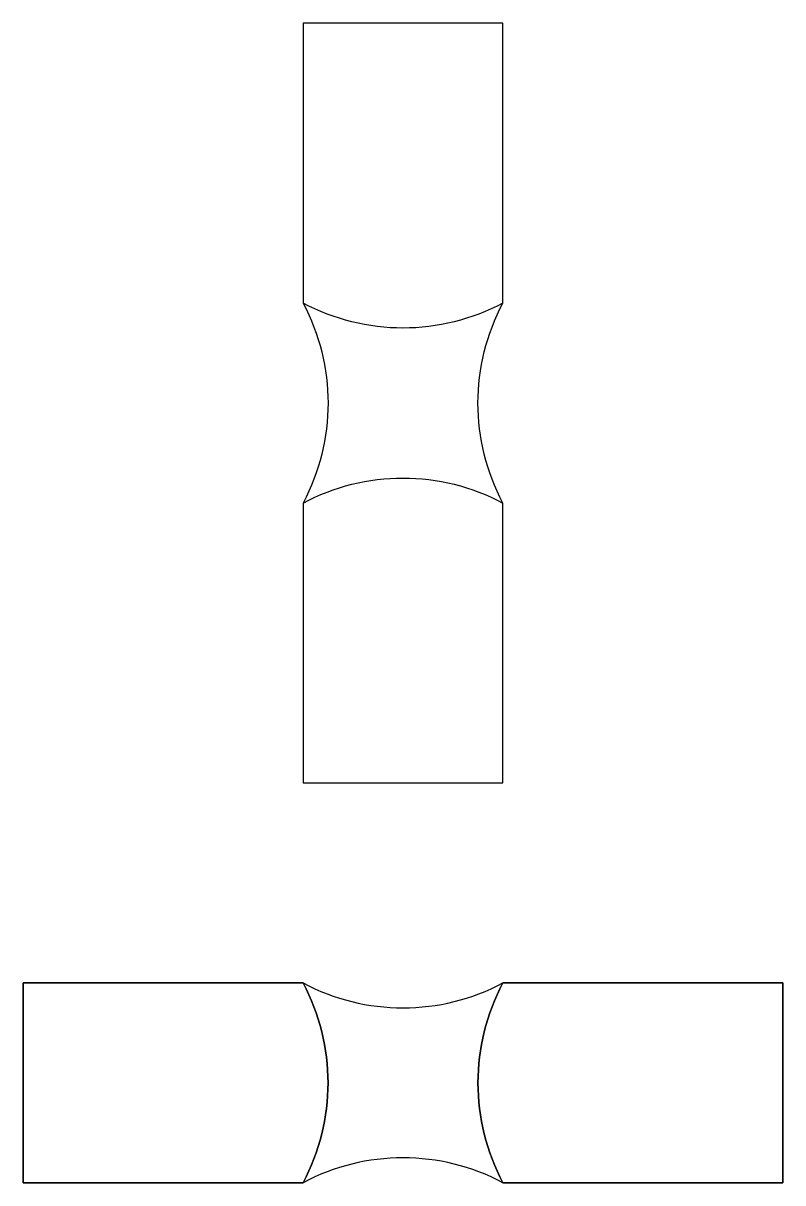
# Model space of a CAD drawing. Extents: x 0 to 190, y 0 to 290.
import ezdxf

# ---------------------------------------------------------------- set-up
doc = ezdxf.new("R2010")
doc.units = 0
doc.layers.add('1', color=7, linetype='CONTINUOUS')

# ---------------------------------------------------------------- blocks, each defined once
blk = doc.blocks.new('*M0')
at = {"layer": '1', "color": 7, "linetype": 'CONTINUOUS'}
for p, q in [((70, 220), (70, 220, 16)), ((120, 220, 16), (120, 220)), ((70, 170, 16), (70, 170)), ((120, 170), (120, 170, 16))]:
    blk.add_line(p, q, dxfattribs=at)
at = {"layer": '1', "color": 7, "linetype": 'CONTINUOUS', "extrusion": (0, 0, -1)}
for centre, start, end in [((-95, 266.875001), 241.92751304, 298.07248804), ((-95, 266.875001, -16), 241.92751304, 298.07248804), ((-23.125, 195, -16), 151.92751196, 208.07248696), ((-166.875, 195, -16), 331.92751304, 28.07248804), ((-95, 123.125), 61.92751304, 118.07248804), ((-95, 123.125, -16), 61.92751304, 118.07248804)]:
    blk.add_arc(centre, 53.125, start, end, dxfattribs=at)
blk = doc.blocks.new('*M1')
at = {"layer": '1', "color": 7, "linetype": 'CONTINUOUS'}
for p, q in [((70, 290), (70, 220)), ((120, 290), (70, 290)), ((70, 290, 32), (70, 290)), ((120, 290, 32), (70, 290, 32)), ((70, 290, 32), (70, 220, 32)), ((120, 220), (120, 290)), ((120, 290, 32), (120, 290)), ((120, 220, 32), (120, 290, 32)), ((70, 220, 32), (70, 220, 16)), ((120, 220, 32), (120, 220, 16)), ((70, 170), (70, 100)), ((70, 170, 32), (70, 170, 16)), ((70, 170, 32), (70, 100, 32)), ((120, 100), (120, 170)), ((120, 170, 32), (120, 170, 16)), ((120, 100, 32), (120, 170, 32)), ((70, 100), (120, 100)), ((70, 100, 32), (70, 100)), ((70, 100, 32), (120, 100, 32)), ((120, 100, 32), (120, 100))]:
    blk.add_line(p, q, dxfattribs=at)
at = {"layer": '1', "color": 7, "linetype": 'CONTINUOUS', "extrusion": (0, 0, -1)}
for centre, start, end in [((-23.125, 195, -32), 151.92751, 208.07249), ((-166.875, 195, -32), 331.92751, 28.07249)]:
    blk.add_arc(centre, 53.125, start, end, dxfattribs=at)
blk = doc.blocks.new('*M2')
at = {"layer": '1', "color": 7, "linetype": 'CONTINUOUS'}
for name in ['*M1', '*M0']:
    blk.add_blockref(name, (0, 0), dxfattribs=at)
blk = doc.blocks.new('*M3')
at = {"layer": '1', "color": 7, "linetype": 'CONTINUOUS'}
for p, q in [((70, 50, 32), (70, 50, 16)), ((120, 50, 16), (120, 50, 32)), ((70, 0, 16), (70, 0, 32)), ((120, 0, 32), (120, 0, 16))]:
    blk.add_line(p, q, dxfattribs=at)
for centre, start, end in [((23.125, 25, 32), 331.92751, 28.07249), ((95, 96.875, 16), 241.92751, 298.07249), ((166.875, 25, 32), 151.92751, 208.07249), ((95, -46.875, 16), 61.92751, 118.07249)]:
    blk.add_arc(centre, 53.125, start, end, dxfattribs=at)
at = {"layer": '1', "color": 7, "linetype": 'CONTINUOUS', "extrusion": (0, 0, -1)}
for centre, start, end in [((-23.125, 25, -16), 151.92751, 208.07249), ((-166.875, 25, -16), 331.92751, 28.07249)]:
    blk.add_arc(centre, 53.125, start, end, dxfattribs=at)
blk = doc.blocks.new('*M4')
at = {"layer": '1', "color": 7, "linetype": 'CONTINUOUS'}
for p, q in [((70, 50, 16), (70, 50)), ((120, 50), (120, 50, 16))]:
    blk.add_line(p, q, dxfattribs=at)
blk.add_arc((95, 96.875), 53.125, 241.92751, 298.07249, dxfattribs=at)
blk = doc.blocks.new('*M5')
at = {"layer": '1', "color": 7, "linetype": 'CONTINUOUS'}
for p, q in [((70, 0), (70, 0, 16)), ((120, 0, 16), (120, 0))]:
    blk.add_line(p, q, dxfattribs=at)
blk.add_arc((95, -46.875), 53.125, 61.92751, 118.07249, dxfattribs=at)
blk = doc.blocks.new('*M6')
at = {"layer": '1', "color": 7, "linetype": 'CONTINUOUS'}
for p, q in [((0, 50, 32), (70, 50, 32)), ((0, 0, 32), (0, 50, 32)), ((0, 50), (0, 0)), ((70, 50), (0, 50)), ((0, 50), (0, 50, 32)), ((120, 50, 32), (190, 50, 32)), ((190, 50), (120, 50)), ((190, 50, 32), (190, 0, 32)), ((190, 0), (190, 50)), ((190, 50), (190, 50, 32)), ((70, 0, 32), (0, 0, 32)), ((0, 0), (70, 0)), ((0, 0), (0, 0, 32)), ((190, 0, 32), (120, 0, 32)), ((120, 0), (190, 0)), ((190, 0), (190, 0, 32))]:
    blk.add_line(p, q, dxfattribs=at)
blk = doc.blocks.new('*M7')
at = {"layer": '1', "color": 7, "linetype": 'CONTINUOUS'}
for name in ['*M6', '*M5']:
    blk.add_blockref(name, (0, 0), dxfattribs=at)
blk = doc.blocks.new('*M8')
at = {"layer": '1', "color": 7, "linetype": 'CONTINUOUS'}
for name in ['*M7', '*M4']:
    blk.add_blockref(name, (0, 0), dxfattribs=at)
blk = doc.blocks.new('*M9')
at = {"layer": '1', "color": 7, "linetype": 'CONTINUOUS'}
for name in ['*M8', '*M3']:
    blk.add_blockref(name, (0, 0), dxfattribs=at)

msp = doc.modelspace()

# ---------------------------------------------------------------- block references
at = {"layer": '1', "color": 7, "linetype": 'CONTINUOUS'}
for name in ['*M2', '*M9']:
    msp.add_blockref(name, (0, 0), dxfattribs=at)

doc.saveas('drawing.dxf')
